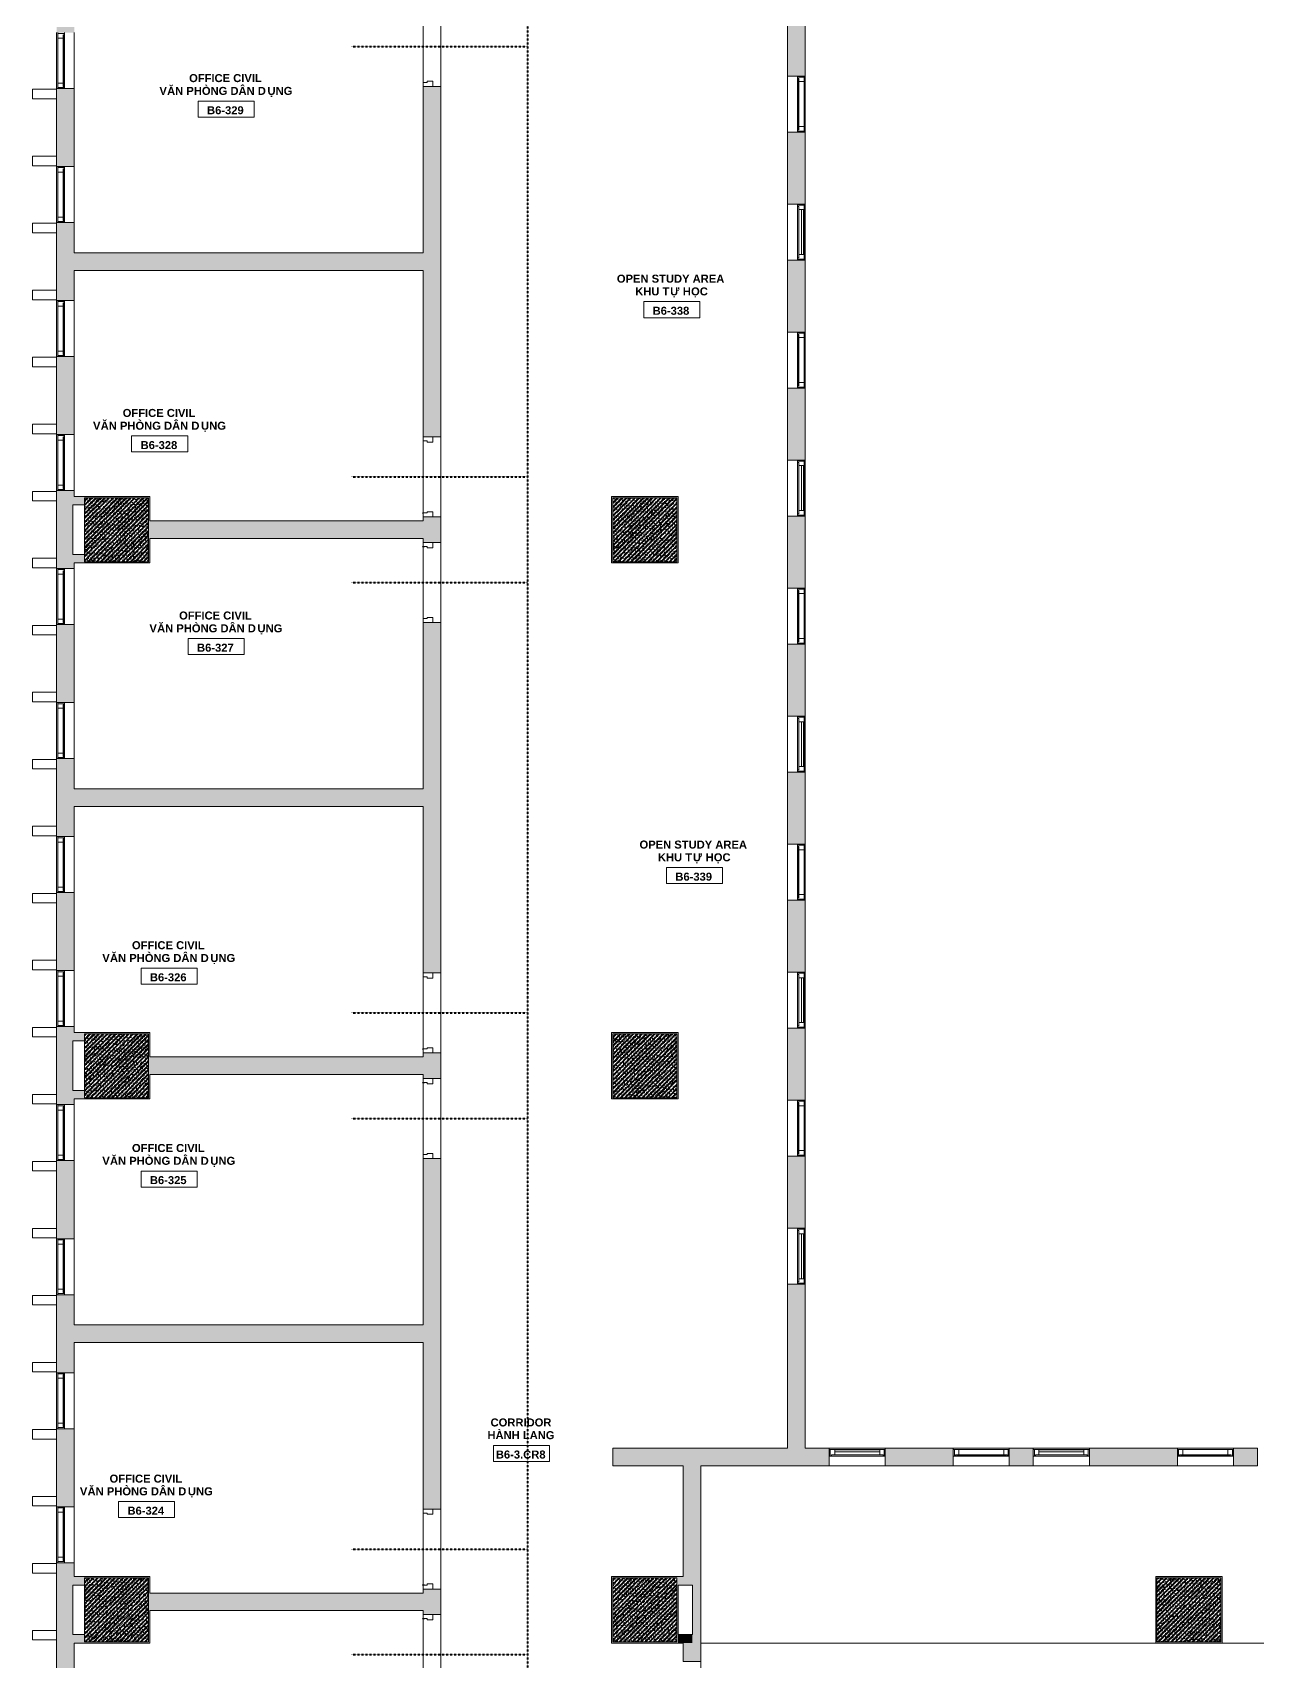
# Model space of a CAD drawing. Header units: millimetres. Extents: x -31340 to 17660, y 19597 to 75297.
# Drawn here: x -31340 to -16035, y 33302 to 53661 of the extents above; entities that cross this region are included whole.
import ezdxf

# ---------------------------------------------------------------- set-up
doc = ezdxf.new("R2010")
doc.units = ezdxf.units.MM
doc.linetypes.add('Dash', pattern=[6.35, 3.175, -3.175])
doc.linetypes.add('dash 1-1', pattern=[2, 1, -1])
for name, color, linetype, lineweight in [('A-AREA-IDEN', 2, 'Continuous', 9), ('A-DETL', 90, 'Continuous', 5), ('A-DOOR', 31, 'Continuous', 5), ('A-DOOR-FRAM', 31, 'Continuous', 5), ('A-FLOR', 192, 'Continuous', 5), ('A-GLAZ', 151, 'Continuous', 5), ('A-GLAZ-CWMG', 51, 'Continuous', 5), ('A-GLAZ-HDLN', 1, 'Dash', 5), ('A-WALL', 113, 'Continuous', 5), ('A-WALL-PATT', 111, 'Continuous', 5), ('S-COLS', 52, 'Continuous', 5)]:
    doc.layers.add(name, color=color, linetype=linetype, lineweight=lineweight)
doc.styles.add('Arial_B', font='arialbd.ttf', dxfattribs={"height": 100})
doc.styles.add('Arial_B_1', font='arialbd.ttf', dxfattribs={"height": 100})
pattern_1 = [(50, (0, 0), (63.763904, -5.57885), [6.668, -73.343]), (355, (0, 0), (-12.334876, 66.869514), [5.334, -58.674]), (100.451, (5.314, -0.465), (51.43036, 61.29098), [5.667, -62.332]), (46.184, (0, 17.78), (94.87722, -14.71484), [10.001, -110.014]), (96.636, (7.91, 16.55), (83.09115, 86.5993), [8.5, -93.497]), (351.184, (0, 17.78), (83.09204, 86.59928), [8.001, -88.011]), (21, (8.89, 13.335), (53.064487, -35.792726), [6.667, -73.342]), (326, (8.89, 13.335), (21.63066, 64.46546), [5.334, -58.674]), (71.451, (13.31, 10.35), (74.69646, 28.67237), [5.667, -62.332]), (37.5, (0, 0), (1.080413, 29.594271), [1.676, -56.286, 1.676, -57.887, -58.896]), (37.5, (0, 0), (1.080413, 29.594271), [-117.526, 1.676, -57.22]), (7.5, (0, 0), (23.386368, 35.063507), [1.676, -32.283, 1.676, -54.953, -22.447]), (7.5, (0, 0), (23.386368, 35.063507), [-90.589, 1.676, -20.771]), (327.5, (-19.825, 0), (47.456567, -2.005468), [1.676, -20.549, 1.676, -67.666, -92.011]), (327.5, (-19.825, 0), (47.456567, -2.005468), [-91.567, 1.676, -90.335]), (317.5, (-28.715, 0), (51.844948, 8.89904), [1.676, -27.216, 1.676, -44.374, -65.342]), (317.5, (-28.715, 0), (51.844948, 8.89904), [-74.943, 1.676, -63.665]), (45, (0, 0), (-26.715908, 26.715908), []), (45, (0, 10.89), (-26.715908, 26.715908), [])]

# ---------------------------------------------------------------- blocks, each defined once
blk = doc.blocks.new('DP3-D301 - DP3-D301-9166700-3rd Traffic Floor Plan - Pedestrian')
at = {"layer": 'A-DOOR'}
for p, q in [((447, 113), (447, 94)), ((447, 94), (450, 94)), ((450, 94), (450, 108))]:
    blk.add_line(p, q, dxfattribs=at)
for centre, radius, start, end in [((450, 113), 3, 290.6789, 180), ((450, 113), 3, 48.0065, 121.3362), ((450, 113), 3, 48.0065, 121.3362), ((450, 113), 3, 48.0065, 121.3362), ((450, 113), 3, 48.0065, 121.3362), ((450, 113), 3, 48.0065, 121.3362), ((450, 113), 3, 48.0065, 121.3362), ((450, 113), 3, 48.0065, 121.3362), ((452, 108), 2.19, 120.9247, 176.9338)]:
    blk.add_arc(centre, radius, start, end, dxfattribs=at)
at = {"layer": 'A-DOOR-FRAM'}
for p, q in [((-450, 110), (-500, 110)), ((-450, 60), (-450, 110)), ((-435, 60), (-450, 60)), ((-435, -10), (-435, 60)), ((450, 60), (435, 60)), ((435, 60), (435, -10)), ((450, 94), (450, 60)), ((500, 110), (451, 110)), ((-500, -10), (-435, -10)), ((435, -10), (500, -10))]:
    blk.add_line(p, q, dxfattribs=at)
blk = doc.blocks.new('DP3-D301 - DP3-D301-9166699-3rd Traffic Floor Plan - Pedestrian')
at = {"layer": 'A-DOOR'}
for p, q in [((447, -94), (447, -113)), ((450, -94), (447, -94)), ((450, -108), (450, -94))]:
    blk.add_line(p, q, dxfattribs=at)
for centre, radius, start, end in [((450, -113), 3, 180, 69.3211), ((450, -113), 3, 238.6638, 311.9935), ((450, -113), 3, 238.6638, 311.9935), ((450, -113), 3, 238.6638, 311.9935), ((450, -113), 3, 238.6638, 311.9935), ((450, -113), 3, 238.6638, 311.9935), ((450, -113), 3, 238.6638, 311.9935), ((450, -113), 3, 238.6638, 311.9935), ((452, -108), 2.19, 183.0662, 239.0753)]:
    blk.add_arc(centre, radius, start, end, dxfattribs=at)
at = {"layer": 'A-DOOR-FRAM'}
for p, q in [((-500, 10), (-435, 10)), ((-435, 10), (-435, -60)), ((435, 10), (500, 10)), ((435, -60), (435, 10)), ((-450, -110), (-500, -110)), ((-450, -60), (-450, -110)), ((-435, -60), (-450, -60)), ((450, -60), (435, -60)), ((450, -94), (450, -60)), ((500, -110), (451, -110))]:
    blk.add_line(p, q, dxfattribs=at)
blk = doc.blocks.new('VGU_CLUSTER_W1C - W2C - VGU_CLUSTER_W1C-8570440-3rd Traffic Floor Plan - Pedestrian')
at = {"layer": 'A-GLAZ', "lineweight": 9}
for p, q in [((-350, -12), (-337, -12)), ((-337, -95), (-350, -95)), ((-337, -12), (-322, -12)), ((-337, -95), (-337, -12)), ((-337, -12), (-337, -95)), ((-281, -95), (-337, -95)), ((-322, -12), (-322, -28)), ((-322, -28), (-281, -28)), ((-311, -21), (-251, -21)), ((-311, -28), (-311, -21)), ((-281, -28), (-311, -28)), ((-251, -21), (-251, -28)), ((251, -21), (311, -21)), ((251, -28), (251, -21)), ((281, -28), (322, -28)), ((311, -28), (281, -28)), ((337, -95), (281, -95)), ((311, -21), (311, -28)), ((322, -12), (337, -12)), ((322, -28), (322, -12)), ((337, -12), (337, -95)), ((337, -12), (350, -12)), ((337, -95), (337, -12)), ((350, -95), (337, -95))]:
    blk.add_line(p, q, dxfattribs=at)
at = {"layer": 'A-GLAZ'}
for p, q in [((-322, -12), (322, -12)), ((-281, -28), (281, -28)), ((-281, -28), (-281, -95)), ((281, -95), (-281, -95)), ((-251, -21), (251, -21)), ((281, -28), (281, -95))]:
    blk.add_line(p, q, dxfattribs=at)
blk = doc.blocks.new('VGU_CLUSTER_W1A - W2A - W3A - W4 - W5C - W6 - VGU_CLUSTER_W1A-8565238-3rd Traffic Floor Plan - Pedestrian')
at = {"layer": 'A-GLAZ', "lineweight": 9}
for p, q in [((-350, -12), (-337, -12)), ((-337, -95), (-350, -95)), ((-337, -12), (-322, -12)), ((-337, -95), (-337, -12)), ((-337, -12), (-337, -95)), ((-281, -95), (-337, -95)), ((-322, -12), (-322, -28)), ((-322, -28), (-281, -28)), ((-281, -28), (-281, -95)), ((-281, -88), (-281, -63)), ((-281, -63), (281, -63)), ((281, -88), (-281, -88)), ((281, -28), (322, -28)), ((281, -95), (281, -28)), ((281, -63), (281, -88)), ((337, -95), (281, -95)), ((322, -12), (337, -12)), ((322, -28), (322, -12)), ((337, -12), (337, -95)), ((337, -12), (350, -12)), ((337, -95), (337, -12)), ((350, -95), (337, -95))]:
    blk.add_line(p, q, dxfattribs=at)
at = {"layer": 'A-GLAZ'}
for p, q in [((-322, -12), (322, -12)), ((-281, -28), (281, -28)), ((281, -95), (-281, -95))]:
    blk.add_line(p, q, dxfattribs=at)
at = {"layer": 'A-GLAZ-HDLN'}
for p in [(-13, -12), (13, -12)]:
    blk.add_line(p, (0, -12), dxfattribs=at)
blk = doc.blocks.new('VGU_CLUSTER_W1A - W2A - W3A - W4 - W5C - W6 - VGU_CLUSTER_W1A-8561551-3rd Traffic Floor Plan - Pedestrian')
at = {"layer": 'A-GLAZ', "lineweight": 9}
for p, q in [((-337, 95), (-350, 95)), ((-350, 12), (-337, 12)), ((-337, 95), (-337, 12)), ((-281, 95), (-337, 95)), ((-337, 12), (-337, 95)), ((-337, 12), (-322, 12)), ((-322, 12), (-322, 28)), ((-322, 28), (-281, 28)), ((-281, 28), (-281, 95)), ((281, 88), (-281, 88)), ((-281, 88), (-281, 63)), ((-281, 63), (281, 63)), ((337, 95), (281, 95)), ((281, 95), (281, 28)), ((281, 63), (281, 88)), ((281, 28), (322, 28)), ((322, 28), (322, 12)), ((322, 12), (337, 12)), ((337, 12), (337, 95)), ((350, 95), (337, 95)), ((337, 95), (337, 12)), ((337, 12), (350, 12))]:
    blk.add_line(p, q, dxfattribs=at)
at = {"layer": 'A-GLAZ'}
for p, q in [((-322, 12), (322, 12)), ((281, 95), (-281, 95)), ((-281, 28), (281, 28))]:
    blk.add_line(p, q, dxfattribs=at)
at = {"layer": 'A-GLAZ-HDLN'}
for p in [(-13, 12), (13, 12)]:
    blk.add_line(p, (0, 12), dxfattribs=at)
blk = doc.blocks.new('VGU_CLUSTER_W1C - W2C - VGU_CLUSTER_W1C-8560554-3rd Traffic Floor Plan - Pedestrian')
at = {"layer": 'A-GLAZ', "lineweight": 9}
for p, q in [((-337, 95), (-350, 95)), ((-350, 12), (-337, 12)), ((-337, 95), (-337, 12)), ((-281, 95), (-337, 95)), ((-337, 12), (-337, 95)), ((-337, 12), (-322, 12)), ((-322, 12), (-322, 28)), ((-322, 28), (-281, 28)), ((-281, 28), (-311, 28)), ((-311, 28), (-311, 21)), ((-311, 21), (-251, 21)), ((-251, 21), (-251, 28)), ((251, 28), (251, 21)), ((251, 21), (311, 21)), ((337, 95), (281, 95)), ((281, 28), (322, 28)), ((311, 28), (281, 28)), ((311, 21), (311, 28)), ((322, 28), (322, 12)), ((322, 12), (337, 12)), ((337, 12), (337, 95)), ((350, 95), (337, 95)), ((337, 95), (337, 12)), ((337, 12), (350, 12))]:
    blk.add_line(p, q, dxfattribs=at)
at = {"layer": 'A-GLAZ'}
for p, q in [((-322, 12), (322, 12)), ((-281, 95), (281, 95)), ((-281, 95), (-281, 28)), ((281, 28), (-281, 28)), ((-251, 21), (251, 21)), ((281, 95), (281, 28))]:
    blk.add_line(p, q, dxfattribs=at)
blk = doc.blocks.new('Room Tag - Room Tag-8377849-3rd Traffic Floor Plan - Pedestrian')
at = {"layer": 'A-AREA-IDEN'}
for p, q in [((-7, -0.80625), (-7, -4.80625)), ((-7, -0.80625), (7, -0.80625)), ((7, -0.80625), (7, -4.80625)), ((-7, -4.80625), (7, -4.80625))]:
    blk.add_line(p, q, dxfattribs=at)

msp = doc.modelspace()

# ---------------------------------------------------------------- hatches: boundary and pattern name
at = {"layer": 'A-WALL-PATT'}
h = msp.add_hatch(color=256, dxfattribs=at)
h.paths.add_polyline_path([(-21849, 35967), (-21685, 35967), (-21685, 38017), (-21905, 38017), (-21905, 35967)])
h.paths.add_polyline_path([(-21905, 38717), (-21685, 38717), (-21685, 39617), (-21905, 39617)])
h.paths.add_polyline_path([(-21905, 40317), (-21685, 40317), (-21685, 41217), (-21905, 41217)])
h.paths.add_polyline_path([(-21849, 41917), (-21685, 41917), (-21685, 42817), (-21905, 42817), (-21905, 41917)])
h.paths.add_polyline_path([(-21685, 43517), (-21685, 44417), (-21905, 44417), (-21905, 43517)])
h.paths.add_polyline_path([(-21685, 45117), (-21685, 46017), (-21905, 46017), (-21905, 45117), (-21849, 45117)])
h.paths.add_polyline_path([(-21849, 46717), (-21685, 46717), (-21685, 47617), (-21905, 47617), (-21905, 46717)])
h.paths.add_polyline_path([(-21685, 48317), (-21685, 49217), (-21905, 49217), (-21905, 48317)])
h.paths.add_polyline_path([(-21685, 49917), (-21685, 50817), (-21905, 50817), (-21905, 49917)])
h.paths.add_polyline_path([(-21849, 51517), (-21685, 51517), (-21685, 52417), (-21905, 52417), (-21905, 51517)])
h.paths.add_polyline_path([(-21849, 53117), (-21685, 53117), (-21685, 54017), (-21905, 54017), (-21905, 53117)])
h.paths.add_polyline_path([(-21849, 54717), (-21685, 54717), (-21685, 55617), (-21905, 55617), (-21905, 54717)])
h.paths.add_polyline_path([(-21685, 56317), (-21685, 57217), (-21905, 57217), (-21905, 56317)])
h.paths.add_polyline_path([(-21685, 57917), (-21685, 58817), (-21905, 58817), (-21905, 57917)])
h.paths.add_polyline_path([(-21685, 59517), (-21685, 60492), (-21905, 60492), (-21905, 59517), (-21849, 59517)])
h.paths.add_polyline_path([(-21685, 61192), (-21685, 62182), (-21905, 62182), (-21905, 61192), (-21849, 61192)])
h = msp.add_hatch(color=256, dxfattribs=at)
h.paths.add_polyline_path([(-26240, 35967), (-26240, 39587), (-26460, 39587), (-26460, 35967)])
h.paths.add_polyline_path([(-26460, 40587), (-26240, 40587), (-26240, 40907), (-26460, 40907), (-26460, 40605)])
h.paths.add_polyline_path([(-26240, 41907), (-26240, 46287), (-26460, 46287), (-26460, 41907)])
h.paths.add_polyline_path([(-26240, 47287), (-26240, 47607), (-26460, 47607), (-26460, 47287)])
h.paths.add_polyline_path([(-26460, 48607), (-26240, 48607), (-26240, 52987), (-26460, 52987), (-26460, 49108)])
h.paths.add_polyline_path([(-26460, 53987), (-26240, 53987), (-26240, 54307), (-26460, 54307), (-26460, 54037)])
h.paths.add_polyline_path([(-26240, 55307), (-26240, 57657), (-26460, 57657), (-26460, 55307)])
h.paths.add_polyline_path([(-26240, 58657), (-26240, 60422), (-26460, 60422), (-26460, 58657)])
h = msp.add_hatch(color=256, dxfattribs=at)
h.paths.add_polyline_path([(-30820, 47862), (-30820, 47936), (-31040, 47936), (-31040, 47862)])
h.paths.add_polyline_path([(-31040, 48636), (-30820, 48636), (-30820, 49611), (-31040, 49611), (-31040, 49108)])
h.paths.add_polyline_path([(-31040, 50311), (-30820, 50311), (-30820, 51286), (-31040, 51286), (-31040, 50687)])
h.paths.add_polyline_path([(-31040, 51986), (-30820, 51986), (-30820, 52961), (-31040, 52961), (-31040, 52626)])
h.paths.add_polyline_path([(-31040, 53661), (-30820, 53661), (-30820, 53732), (-31040, 53732)])
for points in [[(-28786, 50687), (-26460, 50687), (-26460, 50907), (-30820, 50907), (-30820, 50687)], [(-30835, 47757), (-30690, 47757), (-30690, 47862), (-31040, 47862), (-31040, 47757)], [(-29875, 47847), (-29875, 47862), (-30690, 47862), (-30690, 47847), (-29890, 47847)], [(-29890, 47032), (-29875, 47032), (-29875, 47847), (-29890, 47847), (-29890, 47047)], [(-24090, 47847), (-23275, 47847), (-23275, 47862), (-24105, 47862), (-24105, 47847)], [(-24090, 47032), (-24090, 47847), (-24105, 47847), (-24105, 47032)], [(-23275, 47032), (-23275, 47847), (-23290, 47847), (-23290, 47032)], [(-30835, 47757), (-31040, 47757), (-31040, 47137), (-30835, 47137)], [(-29875, 47337), (-26460, 47337), (-26460, 47557), (-29875, 47557)], [(-30690, 47032), (-30690, 47137), (-31040, 47137), (-31040, 47032), (-30820, 47032)], [(-29942, 47032), (-29890, 47032), (-29890, 47047), (-30690, 47047), (-30690, 47032)], [(-23290, 47032), (-23290, 47047), (-24090, 47047), (-24090, 47032)], [(-26460, 43987), (-26460, 44207), (-30820, 44207), (-30820, 43987), (-28786, 43987)], [(-30835, 41057), (-30690, 41057), (-30690, 41162), (-31040, 41162), (-31040, 41057)], [(-29875, 41147), (-29875, 41162), (-30690, 41162), (-30690, 41147), (-29890, 41147)], [(-29890, 40332), (-29875, 40332), (-29875, 41147), (-29890, 41147), (-29890, 40347)], [(-23290, 41147), (-23275, 41147), (-23275, 41162), (-24105, 41162), (-24105, 41147), (-24090, 41147)], [(-24090, 40332), (-24090, 41147), (-24105, 41147), (-24105, 40332)], [(-23275, 40332), (-23275, 41147), (-23290, 41147), (-23290, 40332)], [(-31040, 40437), (-30835, 40437), (-30835, 41057), (-31040, 41057), (-31040, 40899)], [(-29875, 40637), (-26460, 40637), (-26460, 40857), (-29875, 40857)], [(-30690, 40332), (-30690, 40437), (-31040, 40437), (-31040, 40332), (-30820, 40332)], [(-29890, 40347), (-30690, 40347), (-30690, 40332), (-29890, 40332)], [(-23290, 40332), (-23290, 40347), (-24090, 40347), (-24090, 40332)], [(-28786, 37287), (-26460, 37287), (-26460, 37507), (-30820, 37507), (-30820, 37287)], [(-23210, 34362), (-22990, 34362), (-22990, 35747), (-23210, 35747), (-23210, 35035)], [(-30835, 34257), (-30690, 34257), (-30690, 34362), (-31040, 34362), (-31040, 34257)], [(-31040, 33637), (-30835, 33637), (-30835, 34257), (-31040, 34257), (-31040, 33862)], [(-29875, 34347), (-29875, 34362), (-30690, 34362), (-30690, 34347), (-29890, 34347)], [(-29890, 33532), (-29875, 33532), (-29875, 34347), (-29890, 34347), (-29890, 33547)], [(-24105, 34347), (-23275, 34347), (-23275, 34362), (-24105, 34362)], [(-24090, 33532), (-24090, 34347), (-24105, 34347), (-24105, 33532)], [(-23290, 33532), (-23275, 33532), (-23275, 34347), (-23290, 34347), (-23290, 33547)], [(-23210, 34257), (-22990, 34257), (-22990, 34362), (-23275, 34362), (-23275, 34257)], [(-23005, 33532), (-22990, 33532), (-22990, 34257), (-23095, 34257), (-23095, 33532)], [(-16490, 34347), (-16475, 34347), (-16475, 34362), (-17305, 34362), (-17305, 34347), (-17290, 34347)], [(-17290, 33532), (-17290, 34347), (-17305, 34347), (-17305, 33532)], [(-16475, 33532), (-16475, 34347), (-16490, 34347), (-16490, 33532)], [(-29875, 33937), (-26460, 33937), (-26460, 34157), (-29875, 34157)], [(-30690, 33532), (-30690, 33637), (-31040, 33637), (-31040, 33532), (-30820, 33532)], [(-23275, 33532), (-23095, 33532), (-23095, 33637), (-23275, 33637)], [(-29890, 33547), (-30690, 33547), (-30690, 33532), (-29890, 33532)], [(-23290, 33532), (-23290, 33547), (-24090, 33547), (-24090, 33532)], [(-16490, 33547), (-17290, 33547), (-17290, 33532), (-16490, 33532)]]:
    msp.add_hatch(color=256, dxfattribs=at).paths.add_polyline_path(points)
h = msp.add_hatch(color=256, dxfattribs=at)
h.paths.add_polyline_path([(-30820, 41162), (-30820, 41236), (-31040, 41236), (-31040, 41162)])
h.paths.add_polyline_path([(-31040, 41936), (-30820, 41936), (-30820, 42911), (-31040, 42911), (-31040, 42071)])
h.paths.add_polyline_path([(-31040, 43611), (-30820, 43611), (-30820, 44586), (-31040, 44586), (-31040, 43987)])
h.paths.add_polyline_path([(-30820, 45286), (-30820, 46261), (-31040, 46261), (-31040, 45286)])
h.paths.add_polyline_path([(-30820, 46961), (-30820, 47032), (-31040, 47032), (-31040, 46961)])
h = msp.add_hatch(color=256, dxfattribs=at)
h.paths.add_polyline_path([(-30820, 34362), (-30820, 34536), (-31040, 34536), (-31040, 34362)])
h.paths.add_polyline_path([(-30820, 35236), (-30820, 36211), (-31040, 36211), (-31040, 35236)])
h.paths.add_polyline_path([(-30820, 36911), (-30820, 37886), (-31040, 37886), (-31040, 36911)])
h.paths.add_polyline_path([(-30820, 38586), (-30820, 39561), (-31040, 39561), (-31040, 38586)])
h.paths.add_polyline_path([(-30820, 40261), (-30820, 40332), (-31040, 40332), (-31040, 40261)])
h = msp.add_hatch(color=256, dxfattribs=at)
h.paths.add_polyline_path([(-26240, 24107), (-26240, 26187), (-26460, 26187), (-26460, 24107)])
h.paths.add_polyline_path([(-26240, 27187), (-26240, 27507), (-26460, 27507), (-26460, 27187)])
h.paths.add_polyline_path([(-26460, 28507), (-26240, 28507), (-26240, 32887), (-26460, 32887), (-26460, 30587)])
h.paths.add_polyline_path([(-26240, 33887), (-26240, 34207), (-26460, 34207), (-26460, 33887)])
h.paths.add_polyline_path([(-26460, 35207), (-26240, 35207), (-26240, 35967), (-26460, 35967)])
h = msp.add_hatch(color=256, dxfattribs=at)
h.paths.add_polyline_path([(-5661, 35747), (-5395, 35747), (-5395, 35967), (-6185, 35967), (-6185, 35747)])
h.paths.add_polyline_path([(-21905, 35747), (-21385, 35747), (-21385, 35967), (-24090, 35967), (-24090, 35747), (-22990, 35747)])
h.paths.add_polyline_path([(-6885, 35747), (-6885, 35967), (-9475, 35967), (-9475, 35747), (-7974, 35747)])
h.paths.add_polyline_path([(-10175, 35747), (-10175, 35967), (-11685, 35967), (-11685, 35747), (-10286, 35747)])
h.paths.add_polyline_path([(-20685, 35747), (-19835, 35747), (-19835, 35967), (-20685, 35967)])
h.paths.add_polyline_path([(-12599, 35747), (-12385, 35747), (-12385, 35967), (-13185, 35967), (-13185, 35747)])
h.paths.add_polyline_path([(-18135, 35747), (-17035, 35747), (-17035, 35967), (-18135, 35967)])
h.paths.add_polyline_path([(-19135, 35747), (-18835, 35747), (-18835, 35967), (-19135, 35967)])
h.paths.add_polyline_path([(-16335, 35747), (-16035, 35747), (-16035, 35967), (-16335, 35967)])
h.paths.add_polyline_path([(-15335, 35747), (-13885, 35747), (-13885, 35967), (-15335, 35967)])
h = msp.add_hatch(color=256, dxfattribs=at)
h.paths.add_polyline_path([(-30820, 27762), (-30820, 27836), (-31040, 27836), (-31040, 27762)])
h.paths.add_polyline_path([(-30820, 28536), (-30820, 29511), (-31040, 29511), (-31040, 28536)])
h.paths.add_polyline_path([(-31040, 30211), (-30820, 30211), (-30820, 31186), (-31040, 31186), (-31040, 30344)])
h.paths.add_polyline_path([(-30820, 31886), (-30820, 33532), (-31040, 33532), (-31040, 31886)])
h = msp.add_hatch(color=256, dxfattribs=at)
h.paths.add_polyline_path([(-23210, 30952), (-22990, 30952), (-22990, 31402), (-23210, 31402), (-23210, 31172)])
h.paths.add_polyline_path([(-23095, 33302), (-22990, 33302), (-22990, 33532), (-23210, 33532), (-23210, 33302)])
at = {"layer": 'S-COLS'}
h = msp.add_hatch(dxfattribs=at)
h.set_pattern_fill('FP_1', color=256, style=0, pattern_type=2)
h.set_pattern_definition(pattern_1)
h.paths.add_polyline_path([(-29942, 47047), (-29890, 47047), (-29890, 47847), (-30690, 47847), (-30690, 47047)])
h = msp.add_hatch(dxfattribs=at)
h.set_pattern_fill('FP_1', color=256, style=0, pattern_type=2)
h.set_pattern_definition(pattern_1)
h.paths.add_polyline_path([(-23290, 47847), (-24090, 47847), (-24090, 47047), (-23290, 47047)])
h = msp.add_hatch(dxfattribs=at)
h.set_pattern_fill('FP_1', color=256, style=0, pattern_type=2)
h.set_pattern_definition(pattern_1)
h.paths.add_polyline_path([(-30690, 40347), (-29890, 40347), (-29890, 41147), (-30690, 41147), (-30690, 40899)])
h = msp.add_hatch(dxfattribs=at)
h.set_pattern_fill('FP_1', color=256, style=0, pattern_type=2)
h.set_pattern_definition(pattern_1)
h.paths.add_polyline_path([(-23290, 41147), (-24090, 41147), (-24090, 40347), (-23290, 40347)])
h = msp.add_hatch(dxfattribs=at)
h.set_pattern_fill('FP_1', color=256, style=0, pattern_type=2)
h.set_pattern_definition(pattern_1)
h.paths.add_polyline_path([(-30690, 33547), (-29890, 33547), (-29890, 34347), (-30690, 34347), (-30690, 33862)])
h = msp.add_hatch(dxfattribs=at)
h.set_pattern_fill('FP_1', color=256, style=0, pattern_type=2)
h.set_pattern_definition(pattern_1)
h.paths.add_polyline_path([(-24090, 33547), (-23290, 33547), (-23290, 34347), (-24090, 34347), (-24090, 33862)])
h = msp.add_hatch(dxfattribs=at)
h.set_pattern_fill('FP_1', color=256, style=0, pattern_type=2)
h.set_pattern_definition(pattern_1)
h.paths.add_polyline_path([(-16490, 34347), (-17290, 34347), (-17290, 33547), (-16490, 33547)])

# ---------------------------------------------------------------- linework, layer by layer
at = {"layer": 'A-DETL', "linetype": 'dash 1-1', "lineweight": 40}
for p, q in [((-25155, 65357), (-25155, 32305)), ((-27360, 53487), (-25155, 53487)), ((-27360, 48107), (-25155, 48107)), ((-27360, 46787), (-25155, 46787)), ((-27360, 41407), (-25155, 41407)), ((-27360, 40087), (-25155, 40087)), ((-27360, 34707), (-25155, 34707)), ((-27360, 33387), (-25155, 33387))]:
    msp.add_line(p, q, dxfattribs=at)
at = {"layer": 'A-FLOR'}
for p, q in [((-26460, 53037), (-26460, 53934)), ((-26460, 47660), (-26460, 48557)), ((-26460, 46337), (-26460, 47234)), ((-26460, 40960), (-26460, 41857)), ((-26460, 39637), (-26460, 40534)), ((-26460, 34260), (-26460, 35157)), ((-26460, 32937), (-26460, 33834)), ((-17305, 33532), (-22990, 33532)), ((-10605, 33532), (-16475, 33532))]:
    msp.add_line(p, q, dxfattribs=at)
at = {"layer": 'A-GLAZ-CWMG'}
for p, q in [((-31040, 52952), (-31340, 52952)), ((-31340, 52952), (-31340, 52832)), ((-31040, 52832), (-31040, 52952)), ((-31340, 52832), (-31040, 52832)), ((-31040, 52115), (-31340, 52115)), ((-31340, 52115), (-31340, 51995)), ((-31340, 51995), (-31040, 51995)), ((-31040, 51995), (-31040, 52115)), ((-31040, 51277), (-31340, 51277)), ((-31340, 51277), (-31340, 51157)), ((-31340, 51157), (-31040, 51157)), ((-31040, 51157), (-31040, 51277)), ((-31040, 50440), (-31340, 50440)), ((-31340, 50440), (-31340, 50320)), ((-31340, 50320), (-31040, 50320)), ((-31040, 50320), (-31040, 50440)), ((-31040, 49602), (-31340, 49602)), ((-31340, 49602), (-31340, 49482)), ((-31340, 49482), (-31040, 49482)), ((-31040, 49482), (-31040, 49602)), ((-31040, 48765), (-31340, 48765)), ((-31340, 48765), (-31340, 48645)), ((-31040, 48645), (-31040, 48765)), ((-31340, 48645), (-31040, 48645)), ((-31040, 47927), (-31340, 47927)), ((-31340, 47927), (-31340, 47807)), ((-31040, 47807), (-31040, 47927)), ((-31340, 47807), (-31040, 47807)), ((-31040, 47090), (-31340, 47090)), ((-31340, 47090), (-31340, 46970)), ((-31040, 46970), (-31040, 47090)), ((-31340, 46970), (-31040, 46970)), ((-31040, 46252), (-31340, 46252)), ((-31340, 46252), (-31340, 46132)), ((-31040, 46132), (-31040, 46252)), ((-31340, 46132), (-31040, 46132)), ((-31040, 45415), (-31340, 45415)), ((-31340, 45415), (-31340, 45295)), ((-31040, 45295), (-31040, 45415)), ((-31340, 45295), (-31040, 45295)), ((-31040, 44577), (-31340, 44577)), ((-31340, 44577), (-31340, 44457)), ((-31340, 44457), (-31040, 44457)), ((-31040, 44457), (-31040, 44577)), ((-31040, 43740), (-31340, 43740)), ((-31340, 43740), (-31340, 43620)), ((-31340, 43620), (-31040, 43620)), ((-31040, 43620), (-31040, 43740)), ((-31040, 42902), (-31340, 42902)), ((-31340, 42902), (-31340, 42782)), ((-31340, 42782), (-31040, 42782)), ((-31040, 42782), (-31040, 42902)), ((-31040, 42065), (-31340, 42065)), ((-31340, 42065), (-31340, 41945)), ((-31340, 41945), (-31040, 41945)), ((-31040, 41945), (-31040, 42065)), ((-31040, 41227), (-31340, 41227)), ((-31340, 41227), (-31340, 41107)), ((-31040, 41107), (-31040, 41227)), ((-31340, 41107), (-31040, 41107)), ((-31040, 40390), (-31340, 40390)), ((-31340, 40390), (-31340, 40270)), ((-31040, 40270), (-31040, 40390)), ((-31340, 40270), (-31040, 40270)), ((-31040, 39552), (-31340, 39552)), ((-31340, 39552), (-31340, 39432)), ((-31040, 39432), (-31040, 39552)), ((-31340, 39432), (-31040, 39432)), ((-31040, 38715), (-31340, 38715)), ((-31340, 38715), (-31340, 38595)), ((-31040, 38595), (-31040, 38715)), ((-31340, 38595), (-31040, 38595)), ((-31040, 37877), (-31340, 37877)), ((-31340, 37877), (-31340, 37757)), ((-31040, 37757), (-31040, 37877)), ((-31340, 37757), (-31040, 37757)), ((-31040, 37040), (-31340, 37040)), ((-31340, 37040), (-31340, 36920)), ((-31340, 36920), (-31040, 36920)), ((-31040, 36920), (-31040, 37040)), ((-31040, 36202), (-31340, 36202)), ((-31340, 36202), (-31340, 36082)), ((-31340, 36082), (-31040, 36082)), ((-31040, 36082), (-31040, 36202)), ((-31040, 35365), (-31340, 35365)), ((-31340, 35365), (-31340, 35245)), ((-31340, 35245), (-31040, 35245)), ((-31040, 35245), (-31040, 35365)), ((-31040, 34527), (-31340, 34527)), ((-31340, 34527), (-31340, 34407)), ((-31340, 34407), (-31040, 34407)), ((-31040, 34407), (-31040, 34527)), ((-31040, 33690), (-31340, 33690)), ((-31340, 33690), (-31340, 33570)), ((-31040, 33570), (-31040, 33690)), ((-31340, 33570), (-31040, 33570))]:
    msp.add_line(p, q, dxfattribs=at)
at = {"layer": 'A-WALL'}
for p, q in [((-26240, 53987), (-26240, 52987)), ((-31040, 52961), (-31040, 53661)), ((-30820, 53661), (-30820, 52961)), ((-21905, 52417), (-21905, 53117)), ((-21685, 53117), (-21685, 52417)), ((-31040, 51286), (-31040, 51986)), ((-30820, 51986), (-30820, 51286)), ((-21905, 50817), (-21905, 51517)), ((-21685, 51517), (-21685, 50817)), ((-31040, 49611), (-31040, 50311)), ((-30820, 50311), (-30820, 49611)), ((-21905, 49217), (-21905, 49917)), ((-21685, 49917), (-21685, 49217)), ((-31040, 47936), (-31040, 48636)), ((-30820, 48636), (-30820, 47936)), ((-26240, 48607), (-26240, 47607)), ((-21905, 47617), (-21905, 48317)), ((-21685, 48317), (-21685, 47617)), ((-26240, 47287), (-26240, 46287)), ((-31040, 46261), (-31040, 46961)), ((-30820, 46961), (-30820, 46261)), ((-21905, 46017), (-21905, 46717)), ((-21685, 46717), (-21685, 46017)), ((-31040, 44586), (-31040, 45286)), ((-30820, 45286), (-30820, 44586)), ((-21905, 44417), (-21905, 45117)), ((-21685, 45117), (-21685, 44417)), ((-31040, 42911), (-31040, 43611)), ((-30820, 43611), (-30820, 42911)), ((-21905, 42817), (-21905, 43517)), ((-21685, 43517), (-21685, 42817)), ((-31040, 41236), (-31040, 41936)), ((-30820, 41936), (-30820, 41236)), ((-26240, 41907), (-26240, 40907)), ((-21905, 41217), (-21905, 41917)), ((-21685, 41917), (-21685, 41217)), ((-26240, 40587), (-26240, 39587)), ((-21905, 39617), (-21905, 40317)), ((-21685, 40317), (-21685, 39617)), ((-31040, 39561), (-31040, 40261)), ((-30820, 40261), (-30820, 39561)), ((-21905, 38017), (-21905, 38717)), ((-21685, 38717), (-21685, 38017)), ((-31040, 37886), (-31040, 38586)), ((-30820, 38586), (-30820, 37886)), ((-31040, 36211), (-31040, 36911)), ((-30820, 36911), (-30820, 36211)), ((-21385, 35967), (-20685, 35967)), ((-19835, 35967), (-19135, 35967)), ((-18835, 35967), (-18135, 35967)), ((-17035, 35967), (-16335, 35967)), ((-20685, 35747), (-21385, 35747)), ((-19135, 35747), (-19835, 35747)), ((-18135, 35747), (-18835, 35747)), ((-16335, 35747), (-17035, 35747)), ((-31040, 34536), (-31040, 35236)), ((-30820, 35236), (-30820, 34536)), ((-26240, 35207), (-26240, 34207)), ((-26240, 33887), (-26240, 32887)), ((-22990, 33302), (-22990, 31402))]:
    msp.add_line(p, q, dxfattribs=at)
at = {"layer": 'A-WALL', "lineweight": 15}
for p, q in [((-21905, 54017), (-21905, 53117)), ((-21685, 53117), (-21685, 54017)), ((-31040, 52961), (-31040, 51986)), ((-30820, 52961), (-31040, 52961)), ((-30820, 51986), (-30820, 52961)), ((-26460, 52987), (-26460, 50907)), ((-26240, 52987), (-26460, 52987)), ((-26240, 48607), (-26240, 52987)), ((-21905, 53117), (-21685, 53117)), ((-21905, 52417), (-21905, 51517)), ((-21685, 52417), (-21905, 52417)), ((-21685, 51517), (-21685, 52417)), ((-31040, 51986), (-30820, 51986)), ((-21905, 51517), (-21685, 51517)), ((-31040, 51286), (-31040, 50311)), ((-30820, 51286), (-31040, 51286)), ((-30820, 50907), (-30820, 51286)), ((-26460, 50907), (-30820, 50907)), ((-21905, 50817), (-21905, 49917)), ((-21685, 50817), (-21905, 50817)), ((-21685, 49917), (-21685, 50817)), ((-30820, 50687), (-26460, 50687)), ((-30820, 50311), (-30820, 50687)), ((-26460, 50687), (-26460, 48607)), ((-31040, 50311), (-30820, 50311)), ((-21905, 49917), (-21685, 49917)), ((-31040, 49611), (-31040, 48636)), ((-30820, 49611), (-31040, 49611)), ((-30820, 48636), (-30820, 49611)), ((-21905, 49217), (-21905, 48317)), ((-21685, 49217), (-21905, 49217)), ((-21685, 48317), (-21685, 49217)), ((-31040, 48636), (-30820, 48636)), ((-26460, 48607), (-26240, 48607)), ((-21905, 48317), (-21685, 48317)), ((-31040, 47936), (-31040, 46961)), ((-30820, 47936), (-31040, 47936)), ((-30820, 47862), (-30820, 47936)), ((-29875, 47862), (-30820, 47862)), ((-30690, 47847), (-29890, 47847)), ((-30690, 47757), (-30690, 47847)), ((-29890, 47847), (-29890, 47047)), ((-29875, 47557), (-29875, 47862)), ((-23275, 47862), (-24105, 47862)), ((-24105, 47862), (-24105, 47032)), ((-24090, 47847), (-23290, 47847)), ((-24090, 47047), (-24090, 47847)), ((-23290, 47847), (-23290, 47047)), ((-23275, 47032), (-23275, 47862)), ((-30835, 47757), (-30690, 47757)), ((-30835, 47137), (-30835, 47757)), ((-26460, 47557), (-29875, 47557)), ((-26460, 47607), (-26460, 47557)), ((-26240, 47607), (-26460, 47607)), ((-26240, 47287), (-26240, 47607)), ((-21905, 47617), (-21905, 46717)), ((-21685, 47617), (-21905, 47617)), ((-21685, 46717), (-21685, 47617)), ((-29875, 47032), (-29875, 47337)), ((-29875, 47337), (-26460, 47337)), ((-26460, 47337), (-26460, 47287)), ((-26460, 47287), (-26240, 47287)), ((-30690, 47137), (-30835, 47137)), ((-30820, 47032), (-29875, 47032)), ((-30820, 46961), (-30820, 47032)), ((-30690, 47047), (-30690, 47137)), ((-29890, 47047), (-30690, 47047)), ((-24105, 47032), (-23275, 47032)), ((-23290, 47047), (-24090, 47047)), ((-31040, 46961), (-30820, 46961)), ((-21905, 46717), (-21685, 46717)), ((-31040, 46261), (-31040, 45286)), ((-30820, 46261), (-31040, 46261)), ((-30820, 45286), (-30820, 46261)), ((-26460, 46287), (-26460, 44207)), ((-26240, 46287), (-26460, 46287)), ((-26240, 41907), (-26240, 46287)), ((-21905, 46017), (-21905, 45117)), ((-21685, 46017), (-21905, 46017)), ((-21685, 45117), (-21685, 46017)), ((-31040, 45286), (-30820, 45286)), ((-21905, 45117), (-21685, 45117)), ((-31040, 44586), (-31040, 43611)), ((-30820, 44586), (-31040, 44586)), ((-30820, 44207), (-30820, 44586)), ((-21905, 44417), (-21905, 43517)), ((-21685, 44417), (-21905, 44417)), ((-21685, 43517), (-21685, 44417)), ((-26460, 44207), (-30820, 44207)), ((-30820, 43987), (-26460, 43987)), ((-30820, 43611), (-30820, 43987)), ((-26460, 43987), (-26460, 41907)), ((-31040, 43611), (-30820, 43611)), ((-21905, 43517), (-21685, 43517)), ((-31040, 42911), (-31040, 41936)), ((-30820, 42911), (-31040, 42911)), ((-30820, 41936), (-30820, 42911)), ((-21905, 42817), (-21905, 41917)), ((-21685, 42817), (-21905, 42817)), ((-21685, 41917), (-21685, 42817)), ((-31040, 41936), (-30820, 41936)), ((-26460, 41907), (-26240, 41907)), ((-21905, 41917), (-21685, 41917)), ((-31040, 41236), (-31040, 40261)), ((-30820, 41236), (-31040, 41236)), ((-30820, 41162), (-30820, 41236)), ((-29875, 41162), (-30820, 41162)), ((-30690, 41147), (-29890, 41147)), ((-30690, 41057), (-30690, 41147)), ((-29890, 41147), (-29890, 40347)), ((-29875, 40857), (-29875, 41162)), ((-23275, 41162), (-24105, 41162)), ((-24105, 41162), (-24105, 40332)), ((-24090, 41147), (-23290, 41147)), ((-24090, 40347), (-24090, 41147)), ((-23290, 41147), (-23290, 40347)), ((-23275, 40332), (-23275, 41162)), ((-21905, 41217), (-21905, 40317)), ((-21685, 41217), (-21905, 41217)), ((-21685, 40317), (-21685, 41217)), ((-30835, 41057), (-30690, 41057)), ((-30835, 40437), (-30835, 41057)), ((-26460, 40857), (-29875, 40857)), ((-26460, 40907), (-26460, 40857)), ((-26240, 40907), (-26460, 40907)), ((-26240, 40587), (-26240, 40907)), ((-29875, 40332), (-29875, 40637)), ((-29875, 40637), (-26460, 40637)), ((-26460, 40637), (-26460, 40587)), ((-26460, 40587), (-26240, 40587)), ((-30690, 40437), (-30835, 40437)), ((-30820, 40332), (-29875, 40332)), ((-30820, 40261), (-30820, 40332)), ((-30690, 40347), (-30690, 40437)), ((-29890, 40347), (-30690, 40347)), ((-24105, 40332), (-23275, 40332)), ((-23290, 40347), (-24090, 40347)), ((-21905, 40317), (-21685, 40317)), ((-31040, 40261), (-30820, 40261)), ((-31040, 39561), (-31040, 38586)), ((-30820, 39561), (-31040, 39561)), ((-30820, 38586), (-30820, 39561)), ((-26460, 39587), (-26460, 37507)), ((-26240, 39587), (-26460, 39587)), ((-26240, 35207), (-26240, 39587)), ((-21905, 39617), (-21905, 38717)), ((-21685, 39617), (-21905, 39617)), ((-21685, 38717), (-21685, 39617)), ((-21905, 38717), (-21685, 38717)), ((-31040, 38586), (-30820, 38586)), ((-31040, 37886), (-31040, 36911)), ((-30820, 37886), (-31040, 37886)), ((-30820, 37507), (-30820, 37886)), ((-21905, 38017), (-21905, 35967)), ((-21685, 38017), (-21905, 38017)), ((-21685, 35967), (-21685, 38017)), ((-26460, 37507), (-30820, 37507)), ((-30820, 37287), (-26460, 37287)), ((-30820, 36911), (-30820, 37287)), ((-26460, 37287), (-26460, 35207)), ((-31040, 36911), (-30820, 36911)), ((-31040, 36211), (-31040, 35236)), ((-30820, 36211), (-31040, 36211)), ((-30820, 35236), (-30820, 36211)), ((-21905, 35967), (-24090, 35967)), ((-24090, 35967), (-24090, 35747)), ((-21385, 35967), (-21685, 35967)), ((-21385, 35747), (-21385, 35967)), ((-19835, 35967), (-20685, 35967)), ((-20685, 35967), (-20685, 35747)), ((-19835, 35747), (-19835, 35967)), ((-18835, 35967), (-19135, 35967)), ((-19135, 35967), (-19135, 35747)), ((-18835, 35747), (-18835, 35967)), ((-17035, 35967), (-18135, 35967)), ((-18135, 35967), (-18135, 35747)), ((-17035, 35747), (-17035, 35967)), ((-16035, 35967), (-16335, 35967)), ((-16335, 35967), (-16335, 35747)), ((-16035, 35747), (-16035, 35967)), ((-24090, 35747), (-23210, 35747)), ((-23210, 35747), (-23210, 34362)), ((-22990, 35747), (-21385, 35747)), ((-22990, 33302), (-22990, 35747)), ((-20685, 35747), (-19835, 35747)), ((-19135, 35747), (-18835, 35747)), ((-18135, 35747), (-17035, 35747)), ((-16335, 35747), (-16035, 35747)), ((-31040, 35236), (-30820, 35236)), ((-26460, 35207), (-26240, 35207)), ((-31040, 34536), (-31040, 31886)), ((-30820, 34536), (-31040, 34536)), ((-30820, 34362), (-30820, 34536)), ((-30835, 34257), (-30690, 34257)), ((-30835, 33637), (-30835, 34257)), ((-29875, 34362), (-30820, 34362)), ((-30690, 34347), (-29890, 34347)), ((-30690, 34257), (-30690, 34347)), ((-29890, 34347), (-29890, 33547)), ((-29875, 34157), (-29875, 34362)), ((-26460, 34207), (-26460, 34157)), ((-26240, 34207), (-26460, 34207)), ((-26240, 33887), (-26240, 34207)), ((-23210, 34362), (-24105, 34362)), ((-24105, 34362), (-24105, 33532)), ((-24090, 34347), (-23290, 34347)), ((-24090, 33547), (-24090, 34347)), ((-23290, 34347), (-23290, 33547)), ((-23275, 33637), (-23275, 34257)), ((-23275, 34257), (-23095, 34257)), ((-23095, 34257), (-23095, 33637)), ((-16475, 34362), (-17305, 34362)), ((-17305, 34362), (-17305, 33532)), ((-17290, 34347), (-16490, 34347)), ((-17290, 33547), (-17290, 34347)), ((-16490, 34347), (-16490, 33547)), ((-16475, 33532), (-16475, 34362)), ((-26460, 34157), (-29875, 34157)), ((-29875, 33532), (-29875, 33937)), ((-29875, 33937), (-26460, 33937)), ((-26460, 33937), (-26460, 33887)), ((-26460, 33887), (-26240, 33887)), ((-30690, 33637), (-30835, 33637)), ((-30690, 33547), (-30690, 33637)), ((-23095, 33637), (-23275, 33637)), ((-30820, 33532), (-29875, 33532)), ((-30820, 31886), (-30820, 33532)), ((-29890, 33547), (-30690, 33547)), ((-24105, 33532), (-23210, 33532)), ((-23290, 33547), (-24090, 33547)), ((-23210, 33532), (-23210, 33302)), ((-17305, 33532), (-16475, 33532)), ((-16490, 33547), (-17290, 33547)), ((-23210, 33302), (-22990, 33302))]:
    msp.add_line(p, q, dxfattribs=at)
at = {"layer": 'S-COLS', "lineweight": 15}
for p, q in [((-29890, 47847), (-30690, 47847)), ((-30690, 47847), (-30690, 47047)), ((-29890, 47047), (-29890, 47847)), ((-23290, 47847), (-24090, 47847)), ((-24090, 47847), (-24090, 47047)), ((-23290, 47047), (-23290, 47847)), ((-30690, 47047), (-29890, 47047)), ((-24090, 47047), (-23290, 47047)), ((-29890, 41147), (-30690, 41147)), ((-30690, 41147), (-30690, 40347)), ((-29890, 40347), (-29890, 41147)), ((-23290, 41147), (-24090, 41147)), ((-24090, 41147), (-24090, 40347)), ((-23290, 40347), (-23290, 41147)), ((-30690, 40347), (-29890, 40347)), ((-24090, 40347), (-23290, 40347)), ((-29890, 34347), (-30690, 34347)), ((-30690, 34347), (-30690, 33547)), ((-29890, 33547), (-29890, 34347)), ((-23290, 34347), (-24090, 34347)), ((-24090, 34347), (-24090, 33547)), ((-23290, 33547), (-23290, 34347)), ((-16490, 34347), (-17290, 34347)), ((-17290, 34347), (-17290, 33547)), ((-16490, 33547), (-16490, 34347)), ((-30690, 33547), (-29890, 33547)), ((-24090, 33547), (-23290, 33547)), ((-17290, 33547), (-16490, 33547))]:
    msp.add_line(p, q, dxfattribs=at)

# ---------------------------------------------------------------- block references
at = {"layer": 'A-AREA-IDEN', "xscale": 49.99999999999998, "yscale": 49.99999999999998, "zscale": 49.99999999999998}
for p in [(-28921, 52844), (-23353, 50338), (-29752, 48659), (-29046, 46127), (-23070, 43265), (-29635, 42006), (-29635, 39472), (-25230, 36042), (-29916, 35340)]:
    msp.add_blockref('Room Tag - Room Tag-8377849-3rd Traffic Floor Plan - Pedestrian', p, dxfattribs=at)
at = {"layer": 'A-DOOR-FRAM'}
for name, p, rotation in [('DP3-D301 - DP3-D301-9166700-3rd Traffic Floor Plan - Pedestrian', (-26350, 53487), 89.99999999999991), ('DP3-D301 - DP3-D301-9166699-3rd Traffic Floor Plan - Pedestrian', (-26350, 48107), 269.9999999999999), ('DP3-D301 - DP3-D301-9166700-3rd Traffic Floor Plan - Pedestrian', (-26350, 46787), 89.99999999999991), ('DP3-D301 - DP3-D301-9166699-3rd Traffic Floor Plan - Pedestrian', (-26350, 41407), 269.9999999999999), ('DP3-D301 - DP3-D301-9166700-3rd Traffic Floor Plan - Pedestrian', (-26350, 40087), 89.99999999999991), ('DP3-D301 - DP3-D301-9166699-3rd Traffic Floor Plan - Pedestrian', (-26350, 34707), 269.9999999999999), ('DP3-D301 - DP3-D301-9166700-3rd Traffic Floor Plan - Pedestrian', (-26350, 33387), 89.99999999999991)]:
    msp.add_blockref(name, p, dxfattribs=dict(at, rotation=rotation))
at = {"layer": 'A-GLAZ'}
for name, p, rotation in [('VGU_CLUSTER_W1C - W2C - VGU_CLUSTER_W1C-8570440-3rd Traffic Floor Plan - Pedestrian', (-30930, 53311), 270), ('VGU_CLUSTER_W1C - W2C - VGU_CLUSTER_W1C-8560554-3rd Traffic Floor Plan - Pedestrian', (-21795, 52767), 270), ('VGU_CLUSTER_W1C - W2C - VGU_CLUSTER_W1C-8570440-3rd Traffic Floor Plan - Pedestrian', (-30930, 51636), 270), ('VGU_CLUSTER_W1A - W2A - W3A - W4 - W5C - W6 - VGU_CLUSTER_W1A-8561551-3rd Traffic Floor Plan - Pedestrian', (-21795, 51167), 270), ('VGU_CLUSTER_W1C - W2C - VGU_CLUSTER_W1C-8570440-3rd Traffic Floor Plan - Pedestrian', (-30930, 49961), 270), ('VGU_CLUSTER_W1C - W2C - VGU_CLUSTER_W1C-8560554-3rd Traffic Floor Plan - Pedestrian', (-21795, 49567), 270), ('VGU_CLUSTER_W1C - W2C - VGU_CLUSTER_W1C-8570440-3rd Traffic Floor Plan - Pedestrian', (-30930, 48286), 270), ('VGU_CLUSTER_W1A - W2A - W3A - W4 - W5C - W6 - VGU_CLUSTER_W1A-8561551-3rd Traffic Floor Plan - Pedestrian', (-21795, 47967), 270), ('VGU_CLUSTER_W1C - W2C - VGU_CLUSTER_W1C-8570440-3rd Traffic Floor Plan - Pedestrian', (-30930, 46611), 270), ('VGU_CLUSTER_W1C - W2C - VGU_CLUSTER_W1C-8560554-3rd Traffic Floor Plan - Pedestrian', (-21795, 46367), 270), ('VGU_CLUSTER_W1C - W2C - VGU_CLUSTER_W1C-8570440-3rd Traffic Floor Plan - Pedestrian', (-30930, 44936), 270), ('VGU_CLUSTER_W1A - W2A - W3A - W4 - W5C - W6 - VGU_CLUSTER_W1A-8561551-3rd Traffic Floor Plan - Pedestrian', (-21795, 44767), 270), ('VGU_CLUSTER_W1C - W2C - VGU_CLUSTER_W1C-8570440-3rd Traffic Floor Plan - Pedestrian', (-30930, 43261), 270), ('VGU_CLUSTER_W1C - W2C - VGU_CLUSTER_W1C-8560554-3rd Traffic Floor Plan - Pedestrian', (-21795, 43167), 270), ('VGU_CLUSTER_W1C - W2C - VGU_CLUSTER_W1C-8570440-3rd Traffic Floor Plan - Pedestrian', (-30930, 41586), 270), ('VGU_CLUSTER_W1A - W2A - W3A - W4 - W5C - W6 - VGU_CLUSTER_W1A-8561551-3rd Traffic Floor Plan - Pedestrian', (-21795, 41567), 270), ('VGU_CLUSTER_W1C - W2C - VGU_CLUSTER_W1C-8560554-3rd Traffic Floor Plan - Pedestrian', (-21795, 39967), 270), ('VGU_CLUSTER_W1C - W2C - VGU_CLUSTER_W1C-8570440-3rd Traffic Floor Plan - Pedestrian', (-30930, 39911), 270), ('VGU_CLUSTER_W1A - W2A - W3A - W4 - W5C - W6 - VGU_CLUSTER_W1A-8561551-3rd Traffic Floor Plan - Pedestrian', (-21795, 38367), 270), ('VGU_CLUSTER_W1C - W2C - VGU_CLUSTER_W1C-8570440-3rd Traffic Floor Plan - Pedestrian', (-30930, 38236), 270), ('VGU_CLUSTER_W1C - W2C - VGU_CLUSTER_W1C-8570440-3rd Traffic Floor Plan - Pedestrian', (-30930, 36561), 270), ('VGU_CLUSTER_W1A - W2A - W3A - W4 - W5C - W6 - VGU_CLUSTER_W1A-8565238-3rd Traffic Floor Plan - Pedestrian', (-21035, 35857), 180), ('VGU_CLUSTER_W1C - W2C - VGU_CLUSTER_W1C-8570440-3rd Traffic Floor Plan - Pedestrian', (-19485, 35857), 180), ('VGU_CLUSTER_W1A - W2A - W3A - W4 - W5C - W6 - VGU_CLUSTER_W1A-8565238-3rd Traffic Floor Plan - Pedestrian', (-18485, 35857), 180), ('VGU_CLUSTER_W1C - W2C - VGU_CLUSTER_W1C-8570440-3rd Traffic Floor Plan - Pedestrian', (-16685, 35857), 180), ('VGU_CLUSTER_W1C - W2C - VGU_CLUSTER_W1C-8570440-3rd Traffic Floor Plan - Pedestrian', (-30930, 34886), 270)]:
    msp.add_blockref(name, p, dxfattribs=dict(at, rotation=rotation))

# ---------------------------------------------------------------- texts
at = {"layer": 'A-AREA-IDEN', "char_height": 100, "attachment_point": 1}
for s, insert, width, style in [('OFFICE CIVIL', (-29384, 53142), 1118.35, 'Arial_B'), ('\\fArial|b1|i0|c0|p34|;V', (-29755, 52982), 116.24, 'Arial_B'), ('ĂN PHÒNG DÂN D', (-29659, 52982), 1519.2, 'Arial_B'), ('\\fArial|b1|i0|c254|p34|;Ụ', (-28405, 52982), 124.26, 'Arial_B_1'), ('NG', (-28303, 52982), 256.54, 'Arial_B'), ('B6-329', (-29160, 52740), 565.19, 'Arial_B'), ('OPEN STUDY AREA', (-24039, 50635), 1659.49, 'Arial_B'), ('KHU T', (-23810, 50476), 529.11, 'Arial_B'), ('\\fArial|b1|i0|c254|p34|;Ự', (-23373, 50476), 144.3, 'Arial_B_1'), (' H', (-23254, 50476), 172.36, 'Arial_B'), ('\\fArial|b1|i0|c254|p34|;Ọ', (-23112, 50476), 132.28, 'Arial_B_1'), ('\\fArial|b1|i0|c0|p34|;C', (-23003, 50476), 124.26, 'Arial_B'), ('B6-338', (-23592, 50234), 565.19, 'Arial_B'), ('OFFICE CIVIL', (-30214, 48957), 1118.35, 'Arial_B'), ('\\fArial|b1|i0|c0|p34|;V', (-30585, 48797), 116.24, 'Arial_B'), ('ĂN PHÒNG DÂN D', (-30489, 48797), 1519.2, 'Arial_B'), ('\\fArial|b1|i0|c254|p34|;Ụ', (-29235, 48797), 124.26, 'Arial_B_1'), ('NG', (-29133, 48797), 256.54, 'Arial_B'), ('B6-328', (-29990, 48555), 565.19, 'Arial_B'), ('OFFICE CIVIL', (-29509, 46425), 1118.35, 'Arial_B'), ('\\fArial|b1|i0|c0|p34|;V', (-29880, 46265), 116.24, 'Arial_B'), ('ĂN PHÒNG DÂN D', (-29784, 46265), 1519.2, 'Arial_B'), ('\\fArial|b1|i0|c254|p34|;Ụ', (-28530, 46265), 124.26, 'Arial_B_1'), ('NG', (-28428, 46265), 256.54, 'Arial_B'), ('B6-327', (-29285, 46023), 565.19, 'Arial_B'), ('OPEN STUDY AREA', (-23756, 43562), 1659.49, 'Arial_B'), ('KHU T', (-23526, 43403), 529.11, 'Arial_B'), ('\\fArial|b1|i0|c254|p34|;Ự', (-23089, 43403), 144.3, 'Arial_B_1'), (' H', (-22970, 43403), 172.36, 'Arial_B'), ('\\fArial|b1|i0|c254|p34|;Ọ', (-22828, 43403), 132.28, 'Arial_B_1'), ('\\fArial|b1|i0|c0|p34|;C', (-22719, 43403), 124.26, 'Arial_B'), ('B6-339', (-23308, 43161), 565.19, 'Arial_B'), ('\\fArial|b1|i0|c0|p34|;V', (-30469, 42144), 116.24, 'Arial_B'), ('ĂN PHÒNG DÂN D', (-30373, 42144), 1519.2, 'Arial_B'), ('OFFICE CIVIL', (-30098, 42304), 1118.35, 'Arial_B'), ('\\fArial|b1|i0|c254|p34|;Ụ', (-29119, 42144), 124.26, 'Arial_B_1'), ('NG', (-29017, 42144), 256.54, 'Arial_B'), ('B6-326', (-29874, 41903), 565.19, 'Arial_B'), ('OFFICE CIVIL', (-30098, 39769), 1118.35, 'Arial_B'), ('\\fArial|b1|i0|c0|p34|;V', (-30469, 39609), 116.24, 'Arial_B'), ('ĂN PHÒNG DÂN D', (-30373, 39609), 1519.2, 'Arial_B'), ('\\fArial|b1|i0|c254|p34|;Ụ', (-29119, 39609), 124.26, 'Arial_B_1'), ('NG', (-29017, 39609), 256.54, 'Arial_B'), ('B6-325', (-29874, 39368), 565.19, 'Arial_B'), ('CORRIDOR', (-25617, 36339), 933.97, 'Arial_B'), ('HÀNH LANG', (-25656, 36180), 1030.17, 'Arial_B'), ('B6-3.CR8', (-25551, 35938), 765.61, 'Arial_B'), ('OFFICE CIVIL', (-30378, 35637), 1118.35, 'Arial_B'), ('\\fArial|b1|i0|c0|p34|;V', (-30749, 35478), 116.24, 'Arial_B'), ('ĂN PHÒNG DÂN D', (-30653, 35478), 1519.2, 'Arial_B'), ('\\fArial|b1|i0|c254|p34|;Ụ', (-29400, 35478), 124.26, 'Arial_B_1'), ('NG', (-29297, 35478), 256.54, 'Arial_B'), ('B6-324', (-30154, 35236), 565.19, 'Arial_B')]:
    msp.add_mtext(s, dxfattribs=dict(at, insert=insert, width=width, style=style))

doc.saveas('drawing.dxf')
